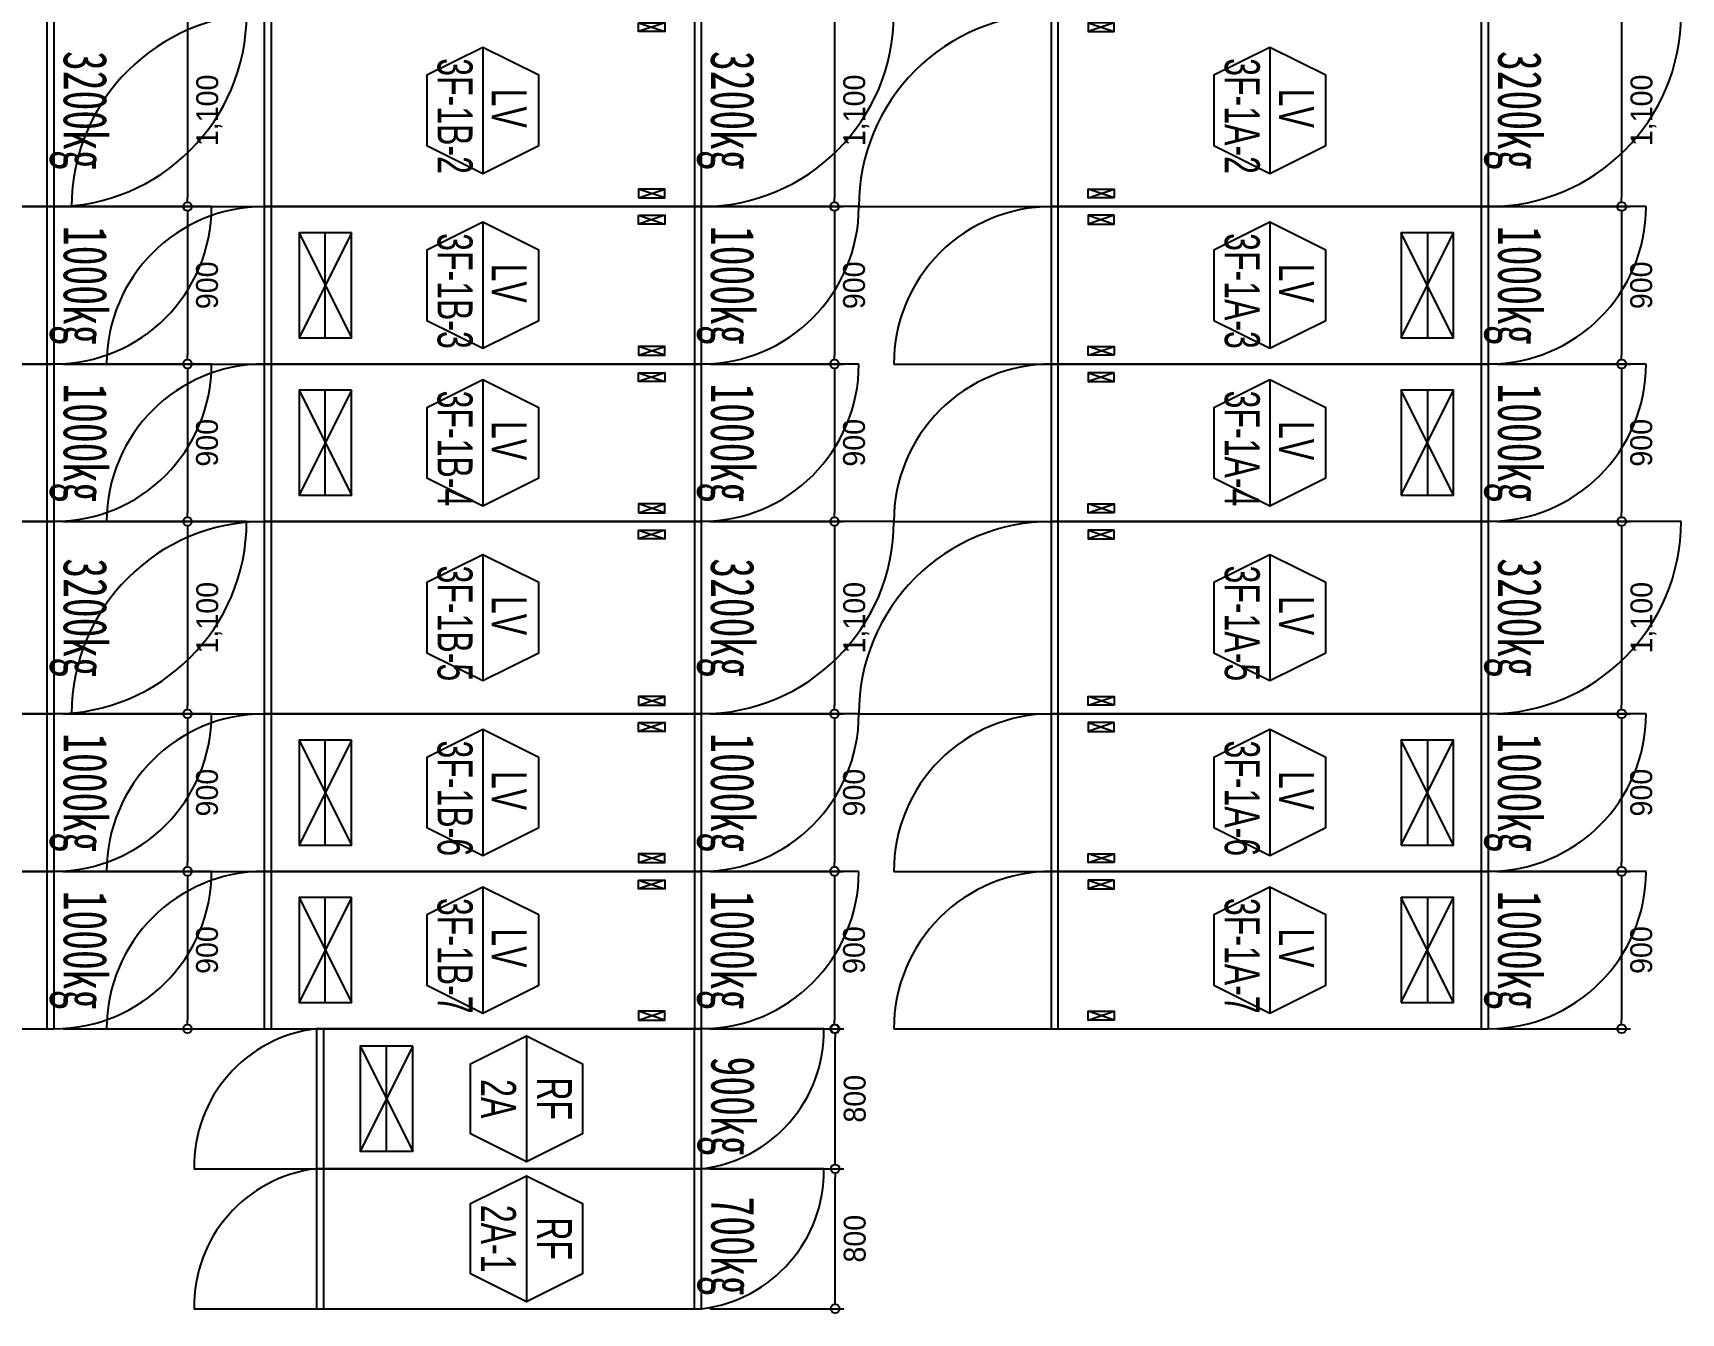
# Model space of a CAD drawing. Header units: millimetres. Extents: x 89978 to 501025, y -351975 to 837171.
# Drawn here: x 124832 to 134254, y 485480 to 492798 of the extents above; entities that cross this region are included whole.
import ezdxf
from ezdxf.enums import TextEntityAlignment as Align

# ---------------------------------------------------------------- set-up
doc = ezdxf.new("R2010")
doc.units = ezdxf.units.MM
doc.header["$LTSCALE"] = 150
doc.layers.get('Defpoints').update_dxf_attribs({"color": 150})
for name, color, linetype in [('------00 Switch Gear', 3, 'Continuous'), ('------00 Switch Gear_Number', 1, 'Continuous'), ('-----36 Dimension', 1, 'Continuous'), ('20251030_전기하중검토', 241, 'Continuous')]:
    doc.layers.add(name, color=color, linetype=linetype)
doc.layers.add('NOPLOT', color=191, linetype='Continuous', plot=False)
doc.styles.add('dd', font='')
doc.styles.add('ELEC', font='')
doc.styles.add('Gtx', font='')
doc.styles.get('dd').set_extended_font_data('DotumChe')
doc.styles.get('ELEC').set_extended_font_data('Dotum')
doc.styles.get('Gtx').set_extended_font_data('Dotum')
doc.dimstyles.new('ELEC', dxfattribs={"dimscale": 100, "dimtxt": 2, "dimasz": 1, "dimexe": 2, "dimexo": 1, "dimgap": 1, "dimtad": 1, "dimdec": 0, "dimrnd": 0.25, "dimzin": 9, "dimdsep": 32, "dimlunit": 6, "dimtxsty": 'ELEC', "dimblk": 'Z_DOT', "dimcen": 3, "dimclrd": 7, "dimclre": 7, "dimclrt": 3, "dimadec": 0, "dimazin": 0, "dimtfac": 1, "dimtdec": 0, "dimtix": 1, "dimtmove": 2, "dimatfit": 1, "dimfxl": 1, "dimarcsym": 0})

# ---------------------------------------------------------------- blocks, each defined once
blk = doc.blocks.new('_DOTBLANK')
at = {"color": 0, "linetype": 'ByBlock'}
blk.add_line((-0.5, 0), (-1, 0), dxfattribs=at)
blk.add_circle((0, 0), 0.5, dxfattribs=at)
blk = doc.blocks.new('*D911')
at = {"layer": '-----36 Dimension', "color": 0, "lineweight": -2, "transparency": 16777216}
for p, q in [((128704.3, 487105, 0), (129468.1, 487105, 0)), ((129418.1, 486355, 0), (129418.1, 487055, 0)), ((128701.7, 486305, 0), (129468.1, 486305, 0))]:
    blk.add_line(p, q, dxfattribs=at)
at = {"layer": 'Defpoints', "color": 0, "transparency": 16777216}
for p in [(128654.3, 487105, 0), (129418.1, 487105, 0), (128651.7, 486305, 0)]:
    blk.add_point(p, dxfattribs=at)
at = {"layer": '-----36 Dimension', "color": 0, "lineweight": -2, "transparency": 16777216, "xscale": 50, "yscale": 50, "zscale": 50}
for p, rotation in [((129418.1, 487105, 0), 90), ((129418.1, 486305, 0), 270)]:
    blk.add_blockref('_DOTBLANK', p, dxfattribs=dict(at, rotation=rotation))
at = {"layer": '-----36 Dimension', "color": 0, "transparency": 16777216, "insert": (129530.7, 486705, 0), "char_height": 125, "attachment_point": 5, "rotation": 90, "style": 'Gtx'}
blk.add_mtext('800', dxfattribs=at)
blk = doc.blocks.new('Z_DOT')
for p, q in [((0, -2), (0, 2)), ((-2, 0), (2, 0))]:
    blk.add_line(p, q)
for radius in [2.5, 1.25]:
    blk.add_circle((0, 0), radius)
blk = doc.blocks.new('*D912')
at = {"layer": '-----36 Dimension', "color": 0, "lineweight": -2, "transparency": 16777216}
for p, q in [((128704.3, 486305, 0), (129468.1, 486305, 0)), ((129418.1, 485555, 0), (129418.1, 486255, 0)), ((128701.7, 485505, 0), (129468.1, 485505, 0))]:
    blk.add_line(p, q, dxfattribs=at)
at = {"layer": 'Defpoints', "color": 0, "transparency": 16777216}
for p in [(128654.3, 486305, 0), (129418.1, 486305, 0), (128651.7, 485505, 0)]:
    blk.add_point(p, dxfattribs=at)
at = {"layer": '-----36 Dimension', "color": 0, "lineweight": -2, "transparency": 16777216, "xscale": 50, "yscale": 50, "zscale": 50}
for p, rotation in [((129418.1, 486305, 0), 90), ((129418.1, 485505, 0), 270)]:
    blk.add_blockref('_DOTBLANK', p, dxfattribs=dict(at, rotation=rotation))
at = {"layer": '-----36 Dimension', "color": 0, "transparency": 16777216, "insert": (129530.7, 485905, 0), "char_height": 125, "attachment_point": 5, "rotation": 90, "style": 'Gtx'}
blk.add_mtext('800', dxfattribs=at)
blk = doc.blocks.new('1100X2500')
at = {"layer": '------00 Switch Gear'}
for p, q in [((-2460, 1100), (-2460, 0)), ((-210, 1050), (-360, 1000)), ((-360, 1050), (-210, 1000)), ((1100, 1100), (-42, 1100)), ((-40, 1100), (-40, 0)), ((-210, 50), (-360, 100)), ((-360, 50), (-210, 100)), ((-3600, 0), (-2458, 0))]:
    blk.add_line(p, q, dxfattribs=at)
at = {"layer": '------00 Switch Gear', "elevation": 0}
for points in [[(-2500, 1100), (-2500, 0), (0, 0), (0, 1100)], [(-360, 1050), (-210, 1050), (-210, 1000), (-360, 1000)], [(-360, 50), (-210, 50), (-210, 100), (-360, 100)]]:
    blk.add_lwpolyline(points, close=True, dxfattribs=at)
at = {"layer": '------00 Switch Gear'}
for centre, start, end in [((-2500, 0), 90, 180), ((0, 1100), 270, 0)]:
    blk.add_arc(centre, 1100, start, end, dxfattribs=at)
blk = doc.blocks.new('900X2500')
at = {"layer": '------00 Switch Gear'}
for p, q in [((-2460, 900), (-2460, 0)), ((-210, 850), (-360, 800)), ((-360, 850), (-210, 800)), ((900, 900), (-42, 900)), ((-40, 900), (-40, 0)), ((-210, 50), (-360, 100)), ((-360, 50), (-210, 100)), ((-3400, 0), (-2458, 0))]:
    blk.add_line(p, q, dxfattribs=at)
at = {"layer": '------00 Switch Gear', "elevation": 0}
for points in [[(-2500, 900), (-2500, 0), (0, 0), (0, 900)], [(-360, 850), (-210, 850), (-210, 800), (-360, 800)], [(-360, 50), (-210, 50), (-210, 100), (-360, 100)]]:
    blk.add_lwpolyline(points, close=True, dxfattribs=at)
at = {"layer": '------00 Switch Gear'}
for centre, start, end in [((-2500, 0), 90, 180), ((0, 900), 270, 0)]:
    blk.add_arc(centre, 900, start, end, dxfattribs=at)
blk = doc.blocks.new('*D1040')
at = {"layer": '-----36 Dimension', "color": 0, "lineweight": -2, "transparency": 16777216}
for p, q in [((125005, 492905), (125765.5, 492905)), ((125715.5, 492855), (125715.5, 491855)), ((125005, 491805), (125765.5, 491805))]:
    blk.add_line(p, q, dxfattribs=at)
at = {"layer": 'Defpoints', "color": 0, "transparency": 16777216}
for p in [(124955, 492905), (124955, 491805), (125715.5, 491805)]:
    blk.add_point(p, dxfattribs=at)
at = {"layer": '-----36 Dimension', "color": 0, "lineweight": -2, "transparency": 16777216, "xscale": 50, "yscale": 50, "zscale": 50}
for p, rotation in [((125715.5, 492905), 90), ((125715.5, 491805), 270)]:
    blk.add_blockref('_DOTBLANK', p, dxfattribs=dict(at, rotation=rotation))
at = {"layer": '-----36 Dimension', "color": 0, "transparency": 16777216, "insert": (125840.2, 492355), "char_height": 125, "attachment_point": 5, "rotation": 90, "style": 'Gtx'}
blk.add_mtext('1,100', dxfattribs=at)
blk = doc.blocks.new('*D1041')
at = {"layer": '-----36 Dimension', "color": 0, "lineweight": -2, "transparency": 16777216}
for p, q in [((125005, 491805), (125765.5, 491805)), ((125715.5, 491755), (125715.5, 490955)), ((125005, 490905), (125765.5, 490905))]:
    blk.add_line(p, q, dxfattribs=at)
at = {"layer": 'Defpoints', "color": 0, "transparency": 16777216}
for p in [(124955, 491805), (124955, 490905), (125715.5, 490905)]:
    blk.add_point(p, dxfattribs=at)
at = {"layer": '-----36 Dimension', "color": 0, "lineweight": -2, "transparency": 16777216, "xscale": 50, "yscale": 50, "zscale": 50}
for p, rotation in [((125715.5, 491805), 90), ((125715.5, 490905), 270)]:
    blk.add_blockref('_DOTBLANK', p, dxfattribs=dict(at, rotation=rotation))
at = {"layer": '-----36 Dimension', "color": 0, "transparency": 16777216, "insert": (125828.1, 491355), "char_height": 125, "attachment_point": 5, "rotation": 90, "style": 'Gtx'}
blk.add_mtext('900', dxfattribs=at)
blk = doc.blocks.new('*D1042')
at = {"layer": '-----36 Dimension', "color": 0, "lineweight": -2, "transparency": 16777216}
for p, q in [((125005, 490905), (125765.5, 490905)), ((125715.5, 490855), (125715.5, 490055)), ((125005.4, 490005), (125765.5, 490005))]:
    blk.add_line(p, q, dxfattribs=at)
at = {"layer": 'Defpoints', "color": 0, "transparency": 16777216}
for p in [(124955, 490905), (124955.4, 490005), (125715.5, 490005)]:
    blk.add_point(p, dxfattribs=at)
at = {"layer": '-----36 Dimension', "color": 0, "lineweight": -2, "transparency": 16777216, "xscale": 50, "yscale": 50, "zscale": 50}
for p, rotation in [((125715.5, 490905), 90), ((125715.5, 490005), 270)]:
    blk.add_blockref('_DOTBLANK', p, dxfattribs=dict(at, rotation=rotation))
at = {"layer": '-----36 Dimension', "color": 0, "transparency": 16777216, "insert": (125828.1, 490455), "char_height": 125, "attachment_point": 5, "rotation": 90, "style": 'Gtx'}
blk.add_mtext('900', dxfattribs=at)
blk = doc.blocks.new('*D1043')
at = {"layer": '-----36 Dimension', "color": 0, "lineweight": -2, "transparency": 16777216}
for p, q in [((125005.4, 490005), (125765.5, 490005)), ((125715.5, 489955), (125715.5, 488955)), ((125005.4, 488905), (125765.5, 488905))]:
    blk.add_line(p, q, dxfattribs=at)
at = {"layer": 'Defpoints', "color": 0, "transparency": 16777216}
for p in [(124955.4, 490005), (124955.4, 488905), (125715.5, 488905)]:
    blk.add_point(p, dxfattribs=at)
at = {"layer": '-----36 Dimension', "color": 0, "lineweight": -2, "transparency": 16777216, "xscale": 50, "yscale": 50, "zscale": 50}
for p, rotation in [((125715.5, 490005), 90), ((125715.5, 488905), 270)]:
    blk.add_blockref('_DOTBLANK', p, dxfattribs=dict(at, rotation=rotation))
at = {"layer": '-----36 Dimension', "color": 0, "transparency": 16777216, "insert": (125840.2, 489455), "char_height": 125, "attachment_point": 5, "rotation": 90, "style": 'Gtx'}
blk.add_mtext('1,100', dxfattribs=at)
blk = doc.blocks.new('*D1044')
at = {"layer": '-----36 Dimension', "color": 0, "lineweight": -2, "transparency": 16777216}
for p, q in [((125005.4, 488905), (125765.5, 488905)), ((125715.5, 488855), (125715.5, 488055)), ((125005.3, 488005), (125765.5, 488005))]:
    blk.add_line(p, q, dxfattribs=at)
at = {"layer": 'Defpoints', "color": 0, "transparency": 16777216}
for p in [(124955.4, 488905), (124955.3, 488005), (125715.5, 488005)]:
    blk.add_point(p, dxfattribs=at)
at = {"layer": '-----36 Dimension', "color": 0, "lineweight": -2, "transparency": 16777216, "xscale": 50, "yscale": 50, "zscale": 50}
for p, rotation in [((125715.5, 488905), 90), ((125715.5, 488005), 270)]:
    blk.add_blockref('_DOTBLANK', p, dxfattribs=dict(at, rotation=rotation))
at = {"layer": '-----36 Dimension', "color": 0, "transparency": 16777216, "insert": (125828.1, 488455), "char_height": 125, "attachment_point": 5, "rotation": 90, "style": 'Gtx'}
blk.add_mtext('900', dxfattribs=at)
blk = doc.blocks.new('*D1045')
at = {"layer": '-----36 Dimension', "color": 0, "lineweight": -2, "transparency": 16777216}
for p, q in [((125005.3, 488005), (125765.5, 488005)), ((125715.5, 487955), (125715.5, 487155)), ((125006, 487105), (125765.5, 487105))]:
    blk.add_line(p, q, dxfattribs=at)
at = {"layer": 'Defpoints', "color": 0, "transparency": 16777216}
for p in [(124955.3, 488005), (124956, 487105), (125715.5, 487105)]:
    blk.add_point(p, dxfattribs=at)
at = {"layer": '-----36 Dimension', "color": 0, "lineweight": -2, "transparency": 16777216, "xscale": 50, "yscale": 50, "zscale": 50}
for p, rotation in [((125715.5, 488005), 90), ((125715.5, 487105), 270)]:
    blk.add_blockref('_DOTBLANK', p, dxfattribs=dict(at, rotation=rotation))
at = {"layer": '-----36 Dimension', "color": 0, "transparency": 16777216, "insert": (125828.1, 487555), "char_height": 125, "attachment_point": 5, "rotation": 90, "style": 'Gtx'}
blk.add_mtext('900', dxfattribs=at)
blk = doc.blocks.new('*D1051')
at = {"layer": '-----36 Dimension', "color": 0, "lineweight": -2, "transparency": 16777216}
for p, q in [((128703.6, 492905), (129464.1, 492905)), ((129414.1, 492855), (129414.1, 491855)), ((128703.6, 491805), (129464.1, 491805))]:
    blk.add_line(p, q, dxfattribs=at)
at = {"layer": 'Defpoints', "color": 0, "transparency": 16777216}
for p in [(128653.6, 492905), (128653.6, 491805), (129414.1, 491805)]:
    blk.add_point(p, dxfattribs=at)
at = {"layer": '-----36 Dimension', "color": 0, "lineweight": -2, "transparency": 16777216, "xscale": 50, "yscale": 50, "zscale": 50}
for p, rotation in [((129414.1, 492905), 90), ((129414.1, 491805), 270)]:
    blk.add_blockref('_DOTBLANK', p, dxfattribs=dict(at, rotation=rotation))
at = {"layer": '-----36 Dimension', "color": 0, "transparency": 16777216, "insert": (129538.8, 492355), "char_height": 125, "attachment_point": 5, "rotation": 90, "style": 'Gtx'}
blk.add_mtext('1,100', dxfattribs=at)
blk = doc.blocks.new('*D1052')
at = {"layer": '-----36 Dimension', "color": 0, "lineweight": -2, "transparency": 16777216}
for p, q in [((128703.6, 491805), (129464.1, 491805)), ((129414.1, 491755), (129414.1, 490955)), ((128703.6, 490905), (129464.1, 490905))]:
    blk.add_line(p, q, dxfattribs=at)
at = {"layer": 'Defpoints', "color": 0, "transparency": 16777216}
for p in [(128653.6, 491805), (128653.6, 490905), (129414.1, 490905)]:
    blk.add_point(p, dxfattribs=at)
at = {"layer": '-----36 Dimension', "color": 0, "lineweight": -2, "transparency": 16777216, "xscale": 50, "yscale": 50, "zscale": 50}
for p, rotation in [((129414.1, 491805), 90), ((129414.1, 490905), 270)]:
    blk.add_blockref('_DOTBLANK', p, dxfattribs=dict(at, rotation=rotation))
at = {"layer": '-----36 Dimension', "color": 0, "transparency": 16777216, "insert": (129526.7, 491355), "char_height": 125, "attachment_point": 5, "rotation": 90, "style": 'Gtx'}
blk.add_mtext('900', dxfattribs=at)
blk = doc.blocks.new('*D1053')
at = {"layer": '-----36 Dimension', "color": 0, "lineweight": -2, "transparency": 16777216}
for p, q in [((128703.6, 490905), (129464.1, 490905)), ((129414.1, 490855), (129414.1, 490055)), ((128704, 490005), (129464.1, 490005))]:
    blk.add_line(p, q, dxfattribs=at)
at = {"layer": 'Defpoints', "color": 0, "transparency": 16777216}
for p in [(128653.6, 490905), (128654, 490005), (129414.1, 490005)]:
    blk.add_point(p, dxfattribs=at)
at = {"layer": '-----36 Dimension', "color": 0, "lineweight": -2, "transparency": 16777216, "xscale": 50, "yscale": 50, "zscale": 50}
for p, rotation in [((129414.1, 490905), 90), ((129414.1, 490005), 270)]:
    blk.add_blockref('_DOTBLANK', p, dxfattribs=dict(at, rotation=rotation))
at = {"layer": '-----36 Dimension', "color": 0, "transparency": 16777216, "insert": (129526.7, 490455), "char_height": 125, "attachment_point": 5, "rotation": 90, "style": 'Gtx'}
blk.add_mtext('900', dxfattribs=at)
blk = doc.blocks.new('*D1054')
at = {"layer": '-----36 Dimension', "color": 0, "lineweight": -2, "transparency": 16777216}
for p, q in [((128704, 490005), (129464.1, 490005)), ((129414.1, 489955), (129414.1, 488955)), ((128704, 488905), (129464.1, 488905))]:
    blk.add_line(p, q, dxfattribs=at)
at = {"layer": 'Defpoints', "color": 0, "transparency": 16777216}
for p in [(128654, 490005), (128654, 488905), (129414.1, 488905)]:
    blk.add_point(p, dxfattribs=at)
at = {"layer": '-----36 Dimension', "color": 0, "lineweight": -2, "transparency": 16777216, "xscale": 50, "yscale": 50, "zscale": 50}
for p, rotation in [((129414.1, 490005), 90), ((129414.1, 488905), 270)]:
    blk.add_blockref('_DOTBLANK', p, dxfattribs=dict(at, rotation=rotation))
at = {"layer": '-----36 Dimension', "color": 0, "transparency": 16777216, "insert": (129538.8, 489455), "char_height": 125, "attachment_point": 5, "rotation": 90, "style": 'Gtx'}
blk.add_mtext('1,100', dxfattribs=at)
blk = doc.blocks.new('*D1055')
at = {"layer": '-----36 Dimension', "color": 0, "lineweight": -2, "transparency": 16777216}
for p, q in [((128704, 488905), (129464.1, 488905)), ((129414.1, 488855), (129414.1, 488055)), ((128703.9, 488005), (129464.1, 488005))]:
    blk.add_line(p, q, dxfattribs=at)
at = {"layer": 'Defpoints', "color": 0, "transparency": 16777216}
for p in [(128654, 488905), (128653.9, 488005), (129414.1, 488005)]:
    blk.add_point(p, dxfattribs=at)
at = {"layer": '-----36 Dimension', "color": 0, "lineweight": -2, "transparency": 16777216, "xscale": 50, "yscale": 50, "zscale": 50}
for p, rotation in [((129414.1, 488905), 90), ((129414.1, 488005), 270)]:
    blk.add_blockref('_DOTBLANK', p, dxfattribs=dict(at, rotation=rotation))
at = {"layer": '-----36 Dimension', "color": 0, "transparency": 16777216, "insert": (129526.7, 488455), "char_height": 125, "attachment_point": 5, "rotation": 90, "style": 'Gtx'}
blk.add_mtext('900', dxfattribs=at)
blk = doc.blocks.new('*D1056')
at = {"layer": '-----36 Dimension', "color": 0, "lineweight": -2, "transparency": 16777216}
for p, q in [((128703.9, 488005), (129464.1, 488005)), ((129414.1, 487955), (129414.1, 487155)), ((128704.6, 487105), (129464.1, 487105))]:
    blk.add_line(p, q, dxfattribs=at)
at = {"layer": 'Defpoints', "color": 0, "transparency": 16777216}
for p in [(128653.9, 488005), (128654.6, 487105), (129414.1, 487105)]:
    blk.add_point(p, dxfattribs=at)
at = {"layer": '-----36 Dimension', "color": 0, "lineweight": -2, "transparency": 16777216, "xscale": 50, "yscale": 50, "zscale": 50}
for p, rotation in [((129414.1, 488005), 90), ((129414.1, 487105), 270)]:
    blk.add_blockref('_DOTBLANK', p, dxfattribs=dict(at, rotation=rotation))
at = {"layer": '-----36 Dimension', "color": 0, "transparency": 16777216, "insert": (129526.7, 487555), "char_height": 125, "attachment_point": 5, "rotation": 90, "style": 'Gtx'}
blk.add_mtext('900', dxfattribs=at)
blk = doc.blocks.new('*D1062')
at = {"layer": '-----36 Dimension', "color": 0, "lineweight": -2, "transparency": 16777216}
for p, q in [((133203.6, 492905), (133964.1, 492905)), ((133914.1, 492855), (133914.1, 491855)), ((133203.6, 491805), (133964.1, 491805))]:
    blk.add_line(p, q, dxfattribs=at)
at = {"layer": 'Defpoints', "color": 0, "transparency": 16777216}
for p in [(133153.6, 492905), (133153.6, 491805), (133914.1, 491805)]:
    blk.add_point(p, dxfattribs=at)
at = {"layer": '-----36 Dimension', "color": 0, "lineweight": -2, "transparency": 16777216, "xscale": 50, "yscale": 50, "zscale": 50}
for p, rotation in [((133914.1, 492905), 90), ((133914.1, 491805), 270)]:
    blk.add_blockref('_DOTBLANK', p, dxfattribs=dict(at, rotation=rotation))
at = {"layer": '-----36 Dimension', "color": 0, "transparency": 16777216, "insert": (134038.8, 492355), "char_height": 125, "attachment_point": 5, "rotation": 90, "style": 'Gtx'}
blk.add_mtext('1,100', dxfattribs=at)
blk = doc.blocks.new('*D1152')
at = {"layer": '-----36 Dimension', "color": 0, "lineweight": -2, "transparency": 16777216}
for p, q in [((133203.6, 491805), (133964.1, 491805)), ((133914.1, 491755), (133914.1, 490955)), ((133203.6, 490905), (133964.1, 490905))]:
    blk.add_line(p, q, dxfattribs=at)
at = {"layer": 'Defpoints', "color": 0, "transparency": 16777216}
for p in [(133153.6, 491805), (133153.6, 490905), (133914.1, 490905)]:
    blk.add_point(p, dxfattribs=at)
at = {"layer": '-----36 Dimension', "color": 0, "lineweight": -2, "transparency": 16777216, "xscale": 50, "yscale": 50, "zscale": 50}
for p, rotation in [((133914.1, 491805), 90), ((133914.1, 490905), 270)]:
    blk.add_blockref('_DOTBLANK', p, dxfattribs=dict(at, rotation=rotation))
at = {"layer": '-----36 Dimension', "color": 0, "transparency": 16777216, "insert": (134026.7, 491355), "char_height": 125, "attachment_point": 5, "rotation": 90, "style": 'Gtx'}
blk.add_mtext('900', dxfattribs=at)
blk = doc.blocks.new('*D1153')
at = {"layer": '-----36 Dimension', "color": 0, "lineweight": -2, "transparency": 16777216}
for p, q in [((133203.6, 490905), (133964.1, 490905)), ((133914.1, 490855), (133914.1, 490055)), ((133204, 490005), (133964.1, 490005))]:
    blk.add_line(p, q, dxfattribs=at)
at = {"layer": 'Defpoints', "color": 0, "transparency": 16777216}
for p in [(133153.6, 490905), (133154, 490005), (133914.1, 490005)]:
    blk.add_point(p, dxfattribs=at)
at = {"layer": '-----36 Dimension', "color": 0, "lineweight": -2, "transparency": 16777216, "xscale": 50, "yscale": 50, "zscale": 50}
for p, rotation in [((133914.1, 490905), 90), ((133914.1, 490005), 270)]:
    blk.add_blockref('_DOTBLANK', p, dxfattribs=dict(at, rotation=rotation))
at = {"layer": '-----36 Dimension', "color": 0, "transparency": 16777216, "insert": (134026.7, 490455), "char_height": 125, "attachment_point": 5, "rotation": 90, "style": 'Gtx'}
blk.add_mtext('900', dxfattribs=at)
blk = doc.blocks.new('*D1154')
at = {"layer": '-----36 Dimension', "color": 0, "lineweight": -2, "transparency": 16777216}
for p, q in [((133204, 490005), (133964.1, 490005)), ((133914.1, 489955), (133914.1, 488955)), ((133204, 488905), (133964.1, 488905))]:
    blk.add_line(p, q, dxfattribs=at)
at = {"layer": 'Defpoints', "color": 0, "transparency": 16777216}
for p in [(133154, 490005), (133154, 488905), (133914.1, 488905)]:
    blk.add_point(p, dxfattribs=at)
at = {"layer": '-----36 Dimension', "color": 0, "lineweight": -2, "transparency": 16777216, "xscale": 50, "yscale": 50, "zscale": 50}
for p, rotation in [((133914.1, 490005), 90), ((133914.1, 488905), 270)]:
    blk.add_blockref('_DOTBLANK', p, dxfattribs=dict(at, rotation=rotation))
at = {"layer": '-----36 Dimension', "color": 0, "transparency": 16777216, "insert": (134038.8, 489455), "char_height": 125, "attachment_point": 5, "rotation": 90, "style": 'Gtx'}
blk.add_mtext('1,100', dxfattribs=at)
blk = doc.blocks.new('*D1155')
at = {"layer": '-----36 Dimension', "color": 0, "lineweight": -2, "transparency": 16777216}
for p, q in [((133204, 488905), (133964.1, 488905)), ((133914.1, 488855), (133914.1, 488055)), ((133203.9, 488005), (133964.1, 488005))]:
    blk.add_line(p, q, dxfattribs=at)
at = {"layer": 'Defpoints', "color": 0, "transparency": 16777216}
for p in [(133154, 488905), (133153.9, 488005), (133914.1, 488005)]:
    blk.add_point(p, dxfattribs=at)
at = {"layer": '-----36 Dimension', "color": 0, "lineweight": -2, "transparency": 16777216, "xscale": 50, "yscale": 50, "zscale": 50}
for p, rotation in [((133914.1, 488905), 90), ((133914.1, 488005), 270)]:
    blk.add_blockref('_DOTBLANK', p, dxfattribs=dict(at, rotation=rotation))
at = {"layer": '-----36 Dimension', "color": 0, "transparency": 16777216, "insert": (134026.7, 488455), "char_height": 125, "attachment_point": 5, "rotation": 90, "style": 'Gtx'}
blk.add_mtext('900', dxfattribs=at)
blk = doc.blocks.new('*D1156')
at = {"layer": '-----36 Dimension', "color": 0, "lineweight": -2, "transparency": 16777216}
for p, q in [((133203.9, 488005), (133964.1, 488005)), ((133914.1, 487955), (133914.1, 487155)), ((133204.6, 487105), (133964.1, 487105))]:
    blk.add_line(p, q, dxfattribs=at)
at = {"layer": 'Defpoints', "color": 0, "transparency": 16777216}
for p in [(133153.9, 488005), (133154.6, 487105), (133914.1, 487105)]:
    blk.add_point(p, dxfattribs=at)
at = {"layer": '-----36 Dimension', "color": 0, "lineweight": -2, "transparency": 16777216, "xscale": 50, "yscale": 50, "zscale": 50}
for p, rotation in [((133914.1, 488005), 90), ((133914.1, 487105), 270)]:
    blk.add_blockref('_DOTBLANK', p, dxfattribs=dict(at, rotation=rotation))
at = {"layer": '-----36 Dimension', "color": 0, "transparency": 16777216, "insert": (134026.7, 487555), "char_height": 125, "attachment_point": 5, "rotation": 90, "style": 'Gtx'}
blk.add_mtext('900', dxfattribs=at)

msp = doc.modelspace()

# ---------------------------------------------------------------- linework, layer by layer
at = {"layer": '------00 Switch Gear'}
for p, q in [((126493.6, 487105), (126493.6, 486305)), ((128611.6, 487105), (128611.6, 486305)), ((126493.6, 486305), (126493.6, 485505)), ((128611.6, 486305), (128611.6, 485505))]:
    msp.add_line(p, q, dxfattribs=at)
at = {"layer": '------00 Switch Gear', "elevation": 0}
for points in [[(126453.6, 487105, 0.385743), (125753.6, 486305), (126453.6, 486305)], [(128653.6, 486305, 0.385743), (129353.6, 487105), (128653.6, 487105)], [(126453.6, 486305, 0.385743), (125753.6, 485505), (126453.6, 485505)], [(128653.6, 485505, 0.385743), (129353.6, 486305), (128653.6, 486305)]]:
    msp.add_lwpolyline(points, format="xyb", dxfattribs=at)
at = {"layer": '------00 Switch Gear'}
for points in [[(126453.6, 487105), (126453.6, 486305), (128653.6, 486305), (128653.6, 487105)], [(126453.6, 486305), (126453.6, 485505), (128653.6, 485505), (128653.6, 486305)]]:
    msp.add_lwpolyline(points, close=True, dxfattribs=at)
at = {"layer": '------00 Switch Gear_Number', "color": 1, "elevation": 0}
for points in [[(127403.6, 492715), (127403.6, 491995), (127723.6, 492154.7), (127723.6, 492555.4), (127403.6, 492715), (127083.6, 492555.4), (127083.6, 492154.7), (127403.6, 491995)], [(131903.6, 492715), (131903.6, 491995), (132223.6, 492154.7), (132223.6, 492555.4), (131903.6, 492715), (131583.6, 492555.4), (131583.6, 492154.7), (131903.6, 491995)], [(127403.6, 491715), (127403.6, 490995), (127723.6, 491154.7), (127723.6, 491555.4), (127403.6, 491715), (127083.6, 491555.4), (127083.6, 491154.7), (127403.6, 490995)], [(131903.6, 491715), (131903.6, 490995), (132223.6, 491154.7), (132223.6, 491555.4), (131903.6, 491715), (131583.6, 491555.4), (131583.6, 491154.7), (131903.6, 490995)], [(127403.6, 490815), (127403.6, 490095), (127723.6, 490254.7), (127723.6, 490655.4), (127403.6, 490815), (127083.6, 490655.4), (127083.6, 490254.7), (127403.6, 490095)], [(131903.6, 490815), (131903.6, 490095), (132223.6, 490254.7), (132223.6, 490655.4), (131903.6, 490815), (131583.6, 490655.4), (131583.6, 490254.7), (131903.6, 490095)], [(127403.6, 489815), (127403.6, 489095), (127723.6, 489254.7), (127723.6, 489655.4), (127403.6, 489815), (127083.6, 489655.4), (127083.6, 489254.7), (127403.6, 489095)], [(131903.6, 489815), (131903.6, 489095), (132223.6, 489254.7), (132223.6, 489655.4), (131903.6, 489815), (131583.6, 489655.4), (131583.6, 489254.7), (131903.6, 489095)], [(127403.6, 488815), (127403.6, 488095), (127723.6, 488254.7), (127723.6, 488655.4), (127403.6, 488815), (127083.6, 488655.4), (127083.6, 488254.7), (127403.6, 488095)], [(131903.6, 488815), (131903.6, 488095), (132223.6, 488254.7), (132223.6, 488655.4), (131903.6, 488815), (131583.6, 488655.4), (131583.6, 488254.7), (131903.6, 488095)], [(127403.6, 487915), (127403.6, 487195), (127723.6, 487354.7), (127723.6, 487755.4), (127403.6, 487915), (127083.6, 487755.4), (127083.6, 487354.7), (127403.6, 487195)], [(131903.6, 487915), (131903.6, 487195), (132223.6, 487354.7), (132223.6, 487755.4), (131903.6, 487915), (131583.6, 487755.4), (131583.6, 487354.7), (131903.6, 487195)]]:
    msp.add_lwpolyline(points, dxfattribs=at)
at = {"layer": '------00 Switch Gear_Number', "color": 1}
for points in [[(127653.6, 487065), (127653.6, 486345), (127333.6, 486504.7), (127333.6, 486905.4), (127653.6, 487065), (127973.6, 486905.4), (127973.6, 486504.7), (127653.6, 486345)], [(127653.6, 486265), (127653.6, 485545), (127333.6, 485704.7), (127333.6, 486105.4), (127653.6, 486265), (127973.6, 486105.4), (127973.6, 485704.7), (127653.6, 485545)]]:
    msp.add_lwpolyline(points, dxfattribs=at)
at = {"layer": 'NOPLOT'}
for p, q in [((126653.6, 491655), (126353.6, 491055)), ((126353.6, 491655), (126653.6, 491055)), ((126503.6, 491055), (126503.6, 491655)), ((132653.6, 491055), (132953.6, 491655)), ((132953.6, 491055), (132653.6, 491655)), ((132803.6, 491655), (132803.6, 491055)), ((126653.6, 490755), (126353.6, 490155)), ((126353.6, 490755), (126653.6, 490155)), ((126503.6, 490155), (126503.6, 490755)), ((132653.6, 490155), (132953.6, 490755)), ((132953.6, 490155), (132653.6, 490755)), ((132803.6, 490755), (132803.6, 490155)), ((126653.6, 488755), (126353.6, 488155)), ((126353.6, 488755), (126653.6, 488155)), ((126503.6, 488155), (126503.6, 488755)), ((132653.6, 488155), (132953.6, 488755)), ((132953.6, 488155), (132653.6, 488755)), ((132803.6, 488755), (132803.6, 488155)), ((126653.6, 487855), (126353.6, 487255)), ((126353.6, 487855), (126653.6, 487255)), ((126503.6, 487255), (126503.6, 487855)), ((132653.6, 487255), (132953.6, 487855)), ((132953.6, 487255), (132653.6, 487855)), ((132803.6, 487855), (132803.6, 487255)), ((127003.6, 487005), (126703.6, 486405)), ((126703.6, 487005), (127003.6, 486405)), ((126853.6, 486405), (126853.6, 487005))]:
    msp.add_line(p, q, dxfattribs=at)
for points in [[(126653.6, 491655), (126353.6, 491655), (126353.6, 491055), (126653.6, 491055)], [(132653.6, 491055), (132953.6, 491055), (132953.6, 491655), (132653.6, 491655)]]:
    msp.add_lwpolyline(points, close=True, dxfattribs=at)
at = {"layer": 'NOPLOT', "elevation": 0}
for points in [[(126653.6, 490755), (126353.6, 490755), (126353.6, 490155), (126653.6, 490155)], [(132653.6, 490155), (132953.6, 490155), (132953.6, 490755), (132653.6, 490755)], [(126653.6, 488755), (126353.6, 488755), (126353.6, 488155), (126653.6, 488155)], [(132653.6, 488155), (132953.6, 488155), (132953.6, 488755), (132653.6, 488755)], [(126653.6, 487855), (126353.6, 487855), (126353.6, 487255), (126653.6, 487255)], [(132653.6, 487255), (132953.6, 487255), (132953.6, 487855), (132653.6, 487855)], [(127003.6, 487005), (126703.6, 487005), (126703.6, 486405), (127003.6, 486405)]]:
    msp.add_lwpolyline(points, close=True, dxfattribs=at)

# ---------------------------------------------------------------- block references
at = {"layer": '------00 Switch Gear', "rotation": 180}
for name, p in [('1100X2500', (122453.6, 492905)), ('1100X2500', (130653.6, 492905)), ('900X2500', (122453.6, 491805)), ('900X2500', (130653.6, 491805)), ('900X2500', (122453.6, 490905)), ('900X2500', (130653.6, 490905)), ('1100X2500', (122453.6, 490005)), ('1100X2500', (130653.6, 490005)), ('900X2500', (122453.6, 488905)), ('900X2500', (130653.6, 488905)), ('900X2500', (122453.6, 488005)), ('900X2500', (130653.6, 488005))]:
    msp.add_blockref(name, p, dxfattribs=at)
at = {"layer": '------00 Switch Gear'}
for name, p in [('1100X2500', (128653.6, 491805)), ('900X2500', (128653.6, 490905)), ('900X2500', (128653.6, 490005)), ('1100X2500', (128653.6, 488905)), ('900X2500', (128653.6, 488005)), ('900X2500', (128653.6, 487105))]:
    msp.add_blockref(name, p, dxfattribs=at)

# ---------------------------------------------------------------- texts
at = {"layer": '------00 Switch Gear_Number', "color": 0, "style": 'ELEC', "width": 0.7}
for s, p in [('3F-1B-2', (127245.3, 492322.5)), ('3F-1A-2', (131745.3, 492322.5)), ('LV', (127554.8, 492367.2)), ('LV', (132054.8, 492367.2)), ('3F-1B-3', (127245.3, 491322.5)), ('3F-1A-3', (131745.3, 491322.5)), ('LV', (127554.8, 491367.2)), ('LV', (132054.8, 491367.2)), ('3F-1B-4', (127245.3, 490422.5)), ('3F-1A-4', (131745.3, 490422.5)), ('LV', (127554.8, 490467.2)), ('LV', (132054.8, 490467.2)), ('3F-1B-5', (127245.3, 489422.5)), ('3F-1A-5', (131745.3, 489422.5)), ('LV', (127554.8, 489467.2)), ('LV', (132054.8, 489467.2)), ('3F-1B-6', (127245.3, 488422.5)), ('3F-1A-6', (131745.3, 488422.5)), ('LV', (127554.8, 488467.2)), ('LV', (132054.8, 488467.2)), ('3F-1B-7', (127245.3, 487522.5)), ('3F-1A-7', (131745.3, 487522.5)), ('LV', (127554.8, 487567.2)), ('LV', (132054.8, 487567.2))]:
    msp.add_text(s, height=200, rotation=270, dxfattribs=at).set_placement(p, align=Align.MIDDLE_CENTER)
at = {"layer": '------00 Switch Gear_Number', "color": 7, "style": 'ELEC', "width": 0.7}
for s, p in [('2A', (127493.6, 486705)), ('RF', (127813.6, 486705)), ('2A-1', (127493.6, 485905)), ('RF', (127813.6, 485905))]:
    msp.add_text(s, height=200, rotation=270, dxfattribs=at).set_placement(p, align=Align.MIDDLE_CENTER)
at = {"layer": '20251030_전기하중검토', "style": 'dd', "width": 0.7}
for s, p in [('3200kg', (125097.6, 492355.3)), ('3200kg', (128797.6, 492355.3)), ('3200kg', (133297.6, 492355.3)), ('1000kg', (125097.6, 491355.3)), ('1000kg', (128797.6, 491355.3)), ('1000kg', (133297.6, 491355.3)), ('1000kg', (125097.6, 490455.3)), ('1000kg', (128797.6, 490455.3)), ('1000kg', (133297.6, 490455.3)), ('3200kg', (125097.6, 489455.3)), ('3200kg', (128797.6, 489455.3)), ('3200kg', (133297.6, 489455.3)), ('1000kg', (125097.6, 488455.3)), ('1000kg', (128797.6, 488455.3)), ('1000kg', (133297.6, 488455.3)), ('1000kg', (125097.6, 487555.3)), ('1000kg', (128797.6, 487555.3)), ('1000kg', (133297.6, 487555.3)), ('900kg', (128799.7, 486663.5)), ('700kg', (128799.7, 485863.5))]:
    msp.add_text(s, height=250, rotation=270, dxfattribs=at).set_placement(p, align=Align.MIDDLE)

# ---------------------------------------------------------------- dimensions: what is measured, and where the dimension line sits
at = {"layer": '-----36 Dimension'}
for base, p1, p2, angle, picture, middle in [((125715.5, 491805), (124955, 492905), (124955, 491805), 90, '*D1040', (125840.2, 492355)), ((129414.1, 491805), (128653.6, 492905), (128653.6, 491805), 90, '*D1051', (129538.8, 492355)), ((133914.1, 491805), (133153.6, 492905), (133153.6, 491805), 90, '*D1062', (134038.8, 492355)), ((125715.5, 490905), (124955, 491805), (124955, 490905), 90, '*D1041', (125828.1, 491355)), ((129414.1, 490905), (128653.6, 491805), (128653.6, 490905), 90, '*D1052', (129526.7, 491355)), ((133914.1, 490905), (133153.6, 491805), (133153.6, 490905), 90, '*D1152', (134026.7, 491355)), ((125715.5, 490005), (124955, 490905), (124955.4, 490005), 90, '*D1042', (125828.1, 490455)), ((129414.1, 490005), (128653.6, 490905), (128654, 490005), 90, '*D1053', (129526.7, 490455)), ((133914.1, 490005), (133153.6, 490905), (133154, 490005), 90, '*D1153', (134026.7, 490455)), ((125715.5, 488905), (124955.4, 490005), (124955.4, 488905), 90, '*D1043', (125840.2, 489455)), ((129414.1, 488905), (128654, 490005), (128654, 488905), 90, '*D1054', (129538.8, 489455)), ((133914.1, 488905), (133154, 490005), (133154, 488905), 90, '*D1154', (134038.8, 489455)), ((125715.5, 488005), (124955.4, 488905), (124955.3, 488005), 90, '*D1044', (125828.1, 488455)), ((129414.1, 488005), (128654, 488905), (128653.9, 488005), 90, '*D1055', (129526.7, 488455)), ((133914.1, 488005), (133154, 488905), (133153.9, 488005), 90, '*D1155', (134026.7, 488455)), ((125715.5, 487105), (124955.3, 488005), (124956, 487105), 90, '*D1045', (125828.1, 487555)), ((129414.1, 487105), (128653.9, 488005), (128654.6, 487105), 90, '*D1056', (129526.7, 487555)), ((133914.1, 487105), (133153.9, 488005), (133154.6, 487105), 90, '*D1156', (134026.7, 487555)), ((129418.1, 487105, 0), (128651.7, 486305, 0), (128654.3, 487105, 0), 270, '*D911', (129530.7, 486705, 0)), ((129418.1, 486305, 0), (128651.7, 485505, 0), (128654.3, 486305, 0), 270, '*D912', (129530.7, 485905, 0))]:
    dim = msp.add_linear_dim(base=base, p1=p1, p2=p2, angle=angle, dimstyle='ELEC', override={"dimscale": 50, "dimtxt": 2.5, "dimexe": 1, "dimtad": 2, "dimtxsty": 'Gtx', "dimblk1": 'DOTBLANK', "dimblk2": 'DOTBLANK', "dimsah": 1, "dimclrd": 0, "dimclre": 0, "dimclrt": 0}, dxfattribs=at)
    dim.commit()
    dim.dimension.update_dxf_attribs({"geometry": picture, "text_midpoint": middle})

doc.saveas('drawing.dxf')
